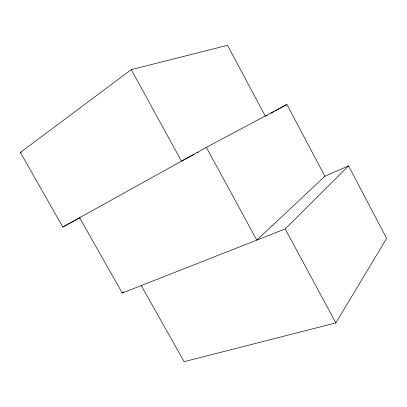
<?xml version="1.0" encoding="UTF-8"?>
<svg xmlns="http://www.w3.org/2000/svg" width="407" height="407" viewBox="0 0 407 407"><rect width="100%" height="100%" fill="white"/><g stroke="black" fill="none" stroke-linecap="round" stroke-linejoin="round"><path stroke-width="0.61" d="M141.229 285.572L184.112 361.686L335.861 322.914L386.65 238.38L348.529 165.878L324.15 176.577M79.589 217.709L122.273 293.03L285.2 228.948L348.529 165.878M122.273 293.03L123.779 291.875M80.148 217.669L62.815 227.014L20.35 152.477L131.263 69.628L227.503 45.314L265.405 116.351M62.815 227.014L206.364 147.359L286.889 104.477L324.913 176.241L256.812 240.11L206.364 147.359M266.346 115.832L267.46 115.217M270.787 113.375L274.12 111.533M275.234 110.923L286.889 104.477M194.332 154.304L181.461 161.177L131.263 69.628M197.13 152.808L198.25 152.213M20.35 152.477L21.546 152.055M285.2 228.948L335.861 322.914"/></g></svg>
